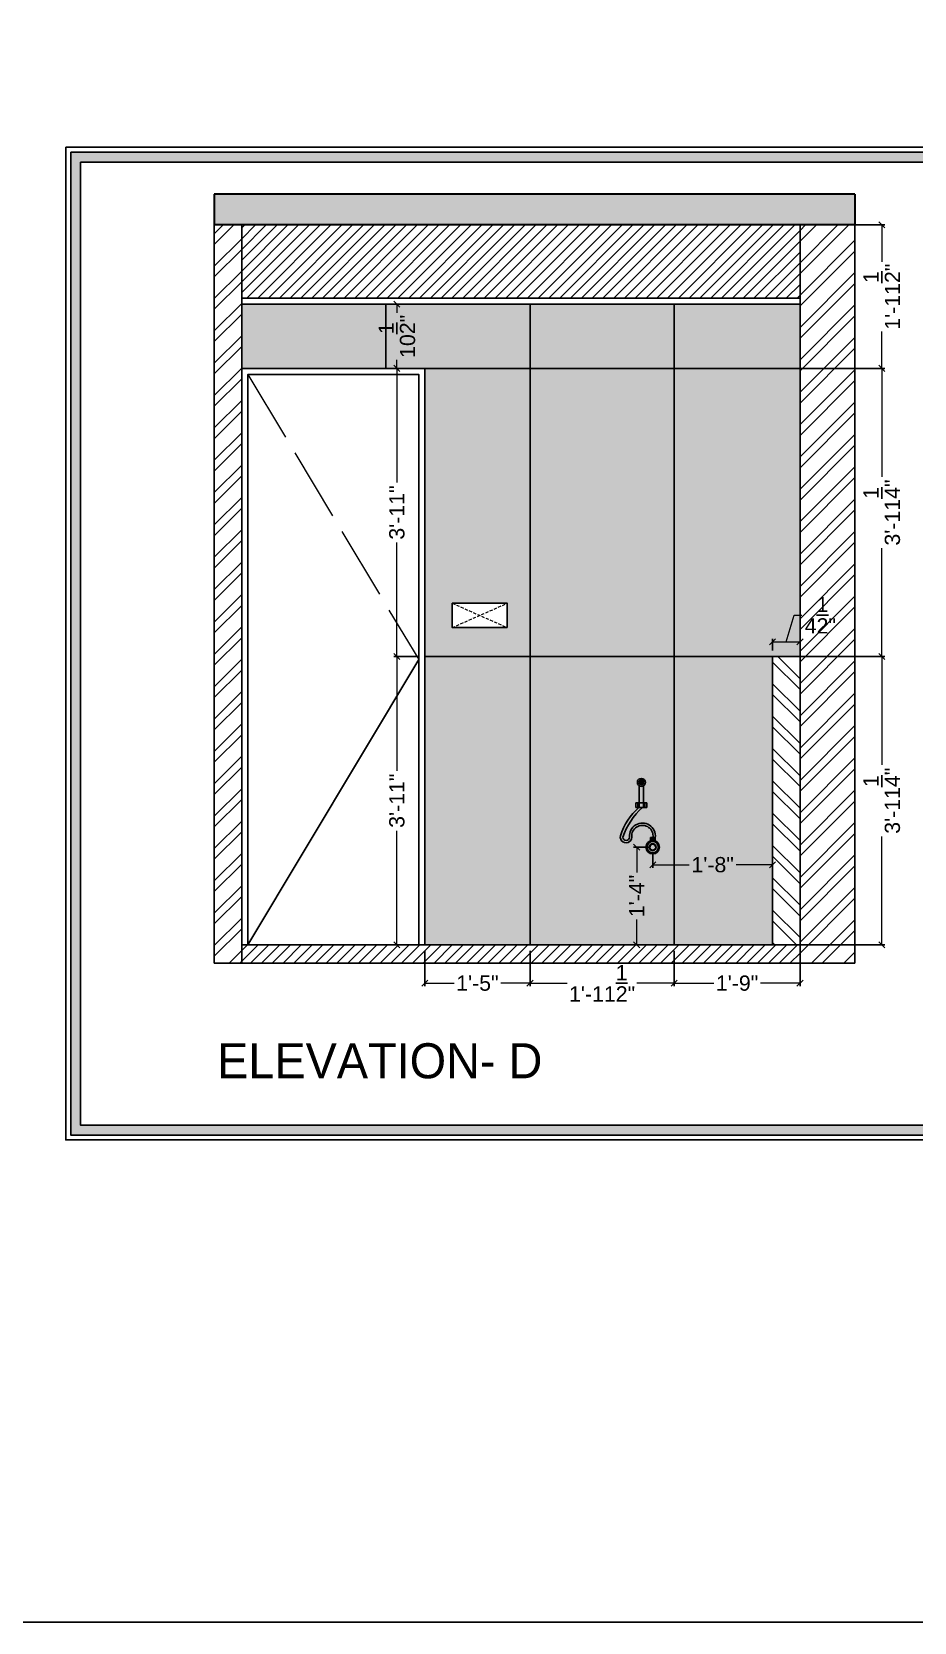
# Model space of a CAD drawing. Header units: millimetres. Extents: x 56222 to 3066687, y -650199 to -121287.
# Drawn here: x 149698.2 to 149842.8, y -183638 to -183377.3 of the extents above; entities that cross this region are included whole.
import ezdxf

# ---------------------------------------------------------------- set-up
doc = ezdxf.new("R2010")
doc.units = ezdxf.units.MM
doc.header["$MEASUREMENT"] = 0
doc.header["$PDMODE"] = 35
for name, pattern in [('ACAD_ISO02W100', [15, 12, -3]), ('DASHED', [0.75, 0.5, -0.25]), ('DASHED2', [0.375, 0.25, -0.125])]:
    doc.linetypes.add(name, pattern=pattern)
doc.layers.get('Defpoints').update_dxf_attribs({"color": 220})
doc.layers.add('AR HATCH-7', color=7, linetype='Continuous')
doc.layers.add('SANIT', color=232, linetype='Continuous')
for name, color, linetype, lineweight in [('dim05', 1, 'Continuous', 13), ('el', 7, 'Continuous', 20), ('ELEC-wires', 1, 'DASHED2', 13), ('Flooring', 253, 'Continuous', 30), ('FURNITURE', 32, 'Continuous', 9), ('NAME PLATE', 7, 'Continuous', 25), ('sec. mark', 5, 'Continuous', 25), ('wall', 7, 'Continuous', 30), ('XX~SLAB ( BEAM )~ ( DIM )', 7, 'Continuous', 9)]:
    doc.layers.add(name, color=color, linetype=linetype, lineweight=lineweight)
doc.layers.add('hatch', color=253, linetype='Continuous', lineweight=0, transparency=0.4)
doc.styles.add('Arial', font='arial.ttf')
doc.styles.add('DATE', font='swissc.ttf', dxfattribs={"height": 6.75})
doc.styles.get("Standard").update_dxf_attribs({"font": 'arial.ttf', "height": 6})
doc.dimstyles.new('ISO-25', dxfattribs={"dimtxt": 2.5, "dimasz": 1, "dimexe": 0.5, "dimexo": 1, "dimtad": 0, "dimdec": 1, "dimlunit": 4, "dimtxsty": 'Standard', "dimblk": 'OBLIQUE', "dimcen": 2.5, "dimclrd": 1, "dimclre": 1, "dimclrt": 5, "dimadec": 0, "dimazin": 0, "dimtfac": 1, "dimtdec": 1, "dimtmove": 0, "dimatfit": 3, "dimfxl": 1, "dimlwd": -1, "dimarcsym": 0})
pattern_1 = [(45, (4196.2124, -5340.1823), (-0.8838834765, 0.8838834765), [])]

# ---------------------------------------------------------------- blocks, each defined once
blk = doc.blocks.new('6616')
at = {"color": 242, "linetype": 'DASHED', "true_color": 0xcd2027}
for p, q in [((386784.79, -36915.77), (386775.78, -36911.78)), ((386784.79, -36911.78), (386775.78, -36915.77))]:
    blk.add_line(p, q, dxfattribs=at)
at = {"layer": 'ELEC-wires', "color": 5, "linetype": 'ByBlock', "lineweight": 30, "ltscale": 4}
blk.add_lwpolyline([(386775.78, -36911.78), (386784.79, -36911.78), (386784.79, -36915.77), (386775.78, -36915.77)], close=True, dxfattribs=at)
blk = doc.blocks.new('HANDSPRAY')
at = {"layer": 'SANIT'}
h = blk.add_hatch(dxfattribs=at)
h.set_pattern_fill('DOTS', color=256, scale=100, angle=270, style=0)
h.set_pattern_definition([(90, (24140.49514, 35168.0262), (0.2395833333, 0.1197916667), [0, -0.2395833333])])
h.paths.add_polyline_path([(20863.85, 3019.23, -1), (20863.05, 3019.23, -1)])
for p, q in [((20863.11, 3015.12), (20863.11, 3018.66)), ((20863.79, 3015.12), (20863.79, 3018.66)), ((20862.56, 3015.89), (20862.86, 3015.89)), ((20862.56, 3015.89), (20862.56, 3015.12)), ((20862.56, 3015.12), (20864.33, 3015.12)), ((20862.86, 3015.89), (20862.86, 3015.12)), ((20864.04, 3015.89), (20864.33, 3015.89)), ((20864.04, 3015.89), (20864.04, 3015.12)), ((20864.33, 3015.89), (20864.33, 3015.12)), ((20864.94, 3010.18), (20865.73, 3010.18)), ((20864.94, 3009.63), (20864.94, 3010.18)), ((20865.05, 3010.18), (20865.05, 3009.68)), ((20865.17, 3009.53), (20865.17, 3009.52)), ((20865.21, 3010.18), (20865.21, 3009.71)), ((20865.47, 3010.18), (20865.47, 3009.7)), ((20865.5, 3009.53), (20865.5, 3009.51)), ((20865.63, 3010.18), (20865.63, 3009.66)), ((20865.73, 3009.63), (20865.73, 3010.18))]:
    blk.add_line(p, q, dxfattribs=at)
blk.add_lwpolyline([(20862.86, 3015.89), (20864.33, 3015.89)], dxfattribs=at)
for centre, radius in [((20863.45, 3019.23), 0.663), ((20863.45, 3019.23), 0.398), ((20865.31, 3008.61), 1.11), ((20865.31, 3008.61), 0.929), ((20865.31, 3008.61), 0.575), ((20865.31, 3008.61), 0.486)]:
    blk.add_circle(centre, radius, dxfattribs=at)
for centre, radius, start, end in [((20869.69, 3007.47), 10.13, 130.9639, 162.7048), ((20871.18, 3006.67), 11.34, 131.8666, 161.6382), ((20863.62, 3010.44), 2.12, 353.1553, 184.7321), ((20863.62, 3010.44), 1.75, 353.1553, 176.3727), ((20860.95, 3010.28), 0.955, 168.0925, 16.222), ((20860.96, 3010.27), 0.543, 182.6562, 359.3006)]:
    blk.add_arc(centre, radius, start, end, dxfattribs=at)
blk = doc.blocks.new('_Oblique')
at = {"layer": 'wall', "color": 0, "lineweight": -2}
blk.add_line((-0.5, -0.5), (0.5, 0.5), dxfattribs=at)
blk = doc.blocks.new('*D946')
at = {"layer": 'Defpoints', "color": 0, "lineweight": 25, "transparency": 16777216}
for p in [(149799.98, -183510.94), (149819.62, -183510.94), (149799.98, -183513.82)]:
    blk.add_point(p, dxfattribs=at)
at = {"layer": 'dim05', "color": 1, "linetype": 'Continuous', "lineweight": -2, "transparency": 16777216}
for p, q in [((149799.98, -183511.94), (149799.98, -183514.32)), ((149819.62, -183511.94), (149819.62, -183514.32))]:
    blk.add_line(p, q, dxfattribs=at)
at = {"layer": 'dim05', "color": 1, "linetype": 'Continuous', "transparency": 16777216}
for p, q in [((149799.98, -183513.82), (149805.97, -183513.82)), ((149819.62, -183513.82), (149813.63, -183513.82))]:
    blk.add_line(p, q, dxfattribs=at)
at = {"layer": 'dim05', "color": 1, "transparency": 16777216, "rotation": 180}
blk.add_blockref('_Oblique', (149799.98, -183513.82), dxfattribs=at)
at = {"layer": 'dim05', "color": 1, "transparency": 16777216}
blk.add_blockref('_Oblique', (149819.62, -183513.82), dxfattribs=at)
at = {"layer": 'dim05', "color": 5, "lineweight": 25, "transparency": 16777216, "insert": (149809.8, -183513.82), "char_height": 2.5, "attachment_point": 5, "style": 'Arial'}
blk.add_mtext('1\'-8"', dxfattribs=at)
blk = doc.blocks.new('*D947')
at = {"layer": 'Defpoints', "color": 0, "lineweight": 25, "transparency": 16777216}
for p in [(149800.48, -183510.94), (149797.35, -183526.94), (149799.99, -183526.94)]:
    blk.add_point(p, dxfattribs=at)
at = {"layer": 'dim05', "color": 1, "linetype": 'Continuous', "lineweight": -2, "transparency": 16777216}
for p, q in [((149799.48, -183510.94), (149796.85, -183510.94)), ((149798.99, -183526.94), (149796.85, -183526.94))]:
    blk.add_line(p, q, dxfattribs=at)
at = {"layer": 'dim05', "color": 1, "linetype": 'Continuous', "transparency": 16777216}
for p, q in [((149797.35, -183510.94), (149797.35, -183515.11)), ((149797.35, -183526.94), (149797.35, -183522.77))]:
    blk.add_line(p, q, dxfattribs=at)
at = {"layer": 'dim05', "color": 1, "transparency": 16777216}
for p, rotation in [((149797.35, -183510.94), 90), ((149797.35, -183526.94), 270)]:
    blk.add_blockref('_Oblique', p, dxfattribs=dict(at, rotation=rotation))
at = {"layer": 'dim05', "color": 5, "lineweight": 25, "transparency": 16777216, "insert": (149797.35, -183518.94), "char_height": 2.5, "attachment_point": 5, "rotation": 90, "style": 'Arial'}
blk.add_mtext('1\'-4"', dxfattribs=at)
blk = doc.blocks.new('*D948')
at = {"layer": 'Defpoints', "color": 0, "lineweight": 25, "transparency": 16777216}
for p in [(149779.87, -183526.94), (149803.49, -183526.94), (149803.49, -183533.24)]:
    blk.add_point(p, dxfattribs=at)
at = {"layer": 'dim05', "color": 1, "linetype": 'Continuous', "lineweight": -2, "transparency": 16777216}
for p, q in [((149779.87, -183527.94), (149779.87, -183533.74)), ((149803.49, -183527.94), (149803.49, -183533.74))]:
    blk.add_line(p, q, dxfattribs=at)
at = {"layer": 'dim05', "color": 1, "linetype": 'Continuous', "transparency": 16777216}
for p, q in [((149779.87, -183533.24), (149785.96, -183533.24)), ((149803.49, -183533.24), (149797.39, -183533.24))]:
    blk.add_line(p, q, dxfattribs=at)
at = {"layer": 'dim05', "color": 1, "transparency": 16777216, "rotation": 180}
blk.add_blockref('_Oblique', (149779.87, -183533.24), dxfattribs=at)
at = {"layer": 'dim05', "color": 1, "transparency": 16777216}
blk.add_blockref('_Oblique', (149803.49, -183533.24), dxfattribs=at)
at = {"layer": 'dim05', "color": 5, "lineweight": 25, "transparency": 16777216, "insert": (149791.68, -183533.24), "char_height": 2.5, "attachment_point": 5, "style": 'Arial'}
blk.add_mtext('1\'-11{\\H1x;\\S1/2;}"', dxfattribs=at)
blk = doc.blocks.new('*D949')
at = {"layer": 'Defpoints', "color": 0, "lineweight": 25, "transparency": 16777216}
for p in [(149803.49, -183526.94), (149824.12, -183526.94), (149824.12, -183533.24)]:
    blk.add_point(p, dxfattribs=at)
at = {"layer": 'dim05', "color": 1, "linetype": 'Continuous', "lineweight": -2, "transparency": 16777216}
for p, q in [((149803.49, -183527.94), (149803.49, -183533.74)), ((149824.12, -183527.94), (149824.12, -183533.74))]:
    blk.add_line(p, q, dxfattribs=at)
at = {"layer": 'dim05', "color": 1, "linetype": 'Continuous', "transparency": 16777216}
for p, q in [((149803.49, -183533.24), (149809.97, -183533.24)), ((149824.12, -183533.24), (149817.64, -183533.24))]:
    blk.add_line(p, q, dxfattribs=at)
at = {"layer": 'dim05', "color": 1, "transparency": 16777216, "rotation": 180}
blk.add_blockref('_Oblique', (149803.49, -183533.24), dxfattribs=at)
at = {"layer": 'dim05', "color": 1, "transparency": 16777216}
blk.add_blockref('_Oblique', (149824.12, -183533.24), dxfattribs=at)
at = {"layer": 'dim05', "color": 5, "lineweight": 25, "transparency": 16777216, "insert": (149813.8, -183533.24), "char_height": 2.5, "attachment_point": 5, "style": 'Arial'}
blk.add_mtext('1\'-9"', dxfattribs=at)
blk = doc.blocks.new('*D950')
at = {"layer": 'Defpoints', "color": 0, "lineweight": 25, "transparency": 16777216}
for p in [(149762.62, -183526.94), (149779.87, -183526.94), (149762.62, -183533.24)]:
    blk.add_point(p, dxfattribs=at)
at = {"layer": 'dim05', "color": 1, "linetype": 'Continuous', "lineweight": -2, "transparency": 16777216}
for p, q in [((149762.62, -183527.94), (149762.62, -183533.74)), ((149779.87, -183527.94), (149779.87, -183533.74))]:
    blk.add_line(p, q, dxfattribs=at)
at = {"layer": 'dim05', "color": 1, "linetype": 'Continuous', "transparency": 16777216}
for p, q in [((149762.62, -183533.24), (149767.41, -183533.24)), ((149779.87, -183533.24), (149775.07, -183533.24))]:
    blk.add_line(p, q, dxfattribs=at)
at = {"layer": 'dim05', "color": 1, "transparency": 16777216, "rotation": 180}
blk.add_blockref('_Oblique', (149762.62, -183533.24), dxfattribs=at)
at = {"layer": 'dim05', "color": 1, "transparency": 16777216}
blk.add_blockref('_Oblique', (149779.87, -183533.24), dxfattribs=at)
at = {"layer": 'dim05', "color": 5, "lineweight": 25, "transparency": 16777216, "insert": (149771.24, -183533.24), "char_height": 2.5, "attachment_point": 5, "style": 'Arial'}
blk.add_mtext('1\'-5"', dxfattribs=at)
blk = doc.blocks.new('*D951')
at = {"layer": 'Defpoints', "color": 0, "lineweight": 25, "transparency": 16777216}
for p in [(149819.62, -183479.7), (149837.52, -183479.7), (149819.62, -183526.94)]:
    blk.add_point(p, dxfattribs=at)
at = {"layer": 'dim05', "color": 1, "linetype": 'Continuous', "lineweight": -2, "transparency": 16777216}
for p, q in [((149820.62, -183479.7), (149838.02, -183479.7)), ((149820.62, -183526.94), (149838.02, -183526.94))]:
    blk.add_line(p, q, dxfattribs=at)
at = {"layer": 'dim05', "color": 1, "linetype": 'Continuous', "transparency": 16777216}
for p, q in [((149837.52, -183479.7), (149837.52, -183497.45)), ((149837.52, -183526.94), (149837.52, -183509.19))]:
    blk.add_line(p, q, dxfattribs=at)
at = {"layer": 'dim05', "color": 1, "transparency": 16777216}
for p, rotation in [((149837.52, -183479.7), 90), ((149837.52, -183526.94), 270)]:
    blk.add_blockref('_Oblique', p, dxfattribs=dict(at, rotation=rotation))
at = {"layer": 'dim05', "color": 5, "lineweight": 25, "transparency": 16777216, "insert": (149837.52, -183503.32), "char_height": 2.5, "attachment_point": 5, "rotation": 90, "style": 'Arial'}
blk.add_mtext('3\'-11{\\H1x;\\S1/4;}"', dxfattribs=at)
blk = doc.blocks.new('*D952')
at = {"layer": 'Defpoints', "color": 0, "lineweight": 25, "transparency": 16777216}
for p in [(149819.62, -183432.45), (149837.52, -183432.45), (149819.62, -183479.7)]:
    blk.add_point(p, dxfattribs=at)
at = {"layer": 'dim05', "color": 1, "linetype": 'Continuous', "lineweight": -2, "transparency": 16777216}
for p, q in [((149820.62, -183432.45), (149838.02, -183432.45)), ((149820.62, -183479.7), (149838.02, -183479.7))]:
    blk.add_line(p, q, dxfattribs=at)
at = {"layer": 'dim05', "color": 1, "linetype": 'Continuous', "transparency": 16777216}
for p, q in [((149837.52, -183432.45), (149837.52, -183450.21)), ((149837.52, -183479.7), (149837.52, -183461.94))]:
    blk.add_line(p, q, dxfattribs=at)
at = {"layer": 'dim05', "color": 1, "transparency": 16777216}
for p, rotation in [((149837.52, -183432.45), 90), ((149837.52, -183479.7), 270)]:
    blk.add_blockref('_Oblique', p, dxfattribs=dict(at, rotation=rotation))
at = {"layer": 'dim05', "color": 5, "lineweight": 25, "transparency": 16777216, "insert": (149837.52, -183456.08), "char_height": 2.5, "attachment_point": 5, "rotation": 90, "style": 'Arial'}
blk.add_mtext('3\'-11{\\H1x;\\S1/4;}"', dxfattribs=at)
blk = doc.blocks.new('*D953')
at = {"layer": 'Defpoints', "color": 0, "lineweight": 25, "transparency": 16777216}
for p in [(149824.12, -183408.94), (149837.52, -183408.94), (149824.12, -183432.45)]:
    blk.add_point(p, dxfattribs=at)
at = {"layer": 'dim05', "color": 1, "linetype": 'Continuous', "lineweight": -2, "transparency": 16777216}
for p, q in [((149825.12, -183408.94), (149838.02, -183408.94)), ((149825.12, -183432.45), (149838.02, -183432.45))]:
    blk.add_line(p, q, dxfattribs=at)
at = {"layer": 'dim05', "color": 1, "linetype": 'Continuous', "transparency": 16777216}
for p, q in [((149837.52, -183408.94), (149837.52, -183414.99)), ((149837.52, -183432.45), (149837.52, -183426.41))]:
    blk.add_line(p, q, dxfattribs=at)
at = {"layer": 'dim05', "color": 1, "transparency": 16777216}
for p, rotation in [((149837.52, -183408.94), 90), ((149837.52, -183432.45), 270)]:
    blk.add_blockref('_Oblique', p, dxfattribs=dict(at, rotation=rotation))
at = {"layer": 'dim05', "color": 5, "lineweight": 25, "transparency": 16777216, "insert": (149837.52, -183420.7), "char_height": 2.5, "attachment_point": 5, "rotation": 90, "style": 'Arial'}
blk.add_mtext('1\'-11{\\H1x;\\S1/2;}"', dxfattribs=at)
blk = doc.blocks.new('*D962')
at = {"layer": 'Defpoints', "color": 0, "lineweight": 25, "transparency": 16777216}
for p in [(149824.12, -183477.28), (149819.62, -183479.7), (149824.12, -183479.7)]:
    blk.add_point(p, dxfattribs=at)
at = {"layer": 'dim05', "color": 1, "linetype": 'Continuous', "transparency": 16777216}
for p, q in [((149821.87, -183477.28), (149823.18, -183472.91)), ((149823.18, -183472.91), (149824.43, -183472.91)), ((149819.62, -183477.28), (149824.12, -183477.28))]:
    blk.add_line(p, q, dxfattribs=at)
at = {"layer": 'dim05', "color": 1, "linetype": 'Continuous', "lineweight": -2, "transparency": 16777216}
for p, q in [((149819.62, -183478.7), (149819.62, -183476.78)), ((149824.12, -183478.7), (149824.12, -183476.78))]:
    blk.add_line(p, q, dxfattribs=at)
at = {"layer": 'dim05', "color": 1, "transparency": 16777216, "rotation": 180}
blk.add_blockref('_Oblique', (149819.62, -183477.28), dxfattribs=at)
at = {"layer": 'dim05', "color": 1, "transparency": 16777216}
blk.add_blockref('_Oblique', (149824.12, -183477.28), dxfattribs=at)
at = {"layer": 'dim05', "color": 5, "lineweight": 25, "transparency": 16777216, "insert": (149827.45, -183472.91), "char_height": 2.5, "attachment_point": 5, "style": 'Arial'}
blk.add_mtext('4{\\H1x;\\S1/2;}"', dxfattribs=at)
blk = doc.blocks.new('*D974')
at = {"layer": 'Defpoints', "color": 0, "lineweight": 25, "transparency": 16777216}
for p in [(149758.05, -183479.7), (149762.62, -183479.7), (149762.62, -183526.94)]:
    blk.add_point(p, dxfattribs=at)
at = {"layer": 'dim05', "color": 1, "linetype": 'Continuous', "lineweight": -2, "transparency": 16777216}
for p, q in [((149761.62, -183479.7), (149757.55, -183479.7)), ((149761.62, -183526.94), (149757.55, -183526.94))]:
    blk.add_line(p, q, dxfattribs=at)
at = {"layer": 'dim05', "color": 1, "linetype": 'Continuous', "transparency": 16777216}
for p, q in [((149758.05, -183479.7), (149758.05, -183498.4)), ((149758.05, -183526.94), (149758.05, -183508.24))]:
    blk.add_line(p, q, dxfattribs=at)
at = {"layer": 'dim05', "color": 1, "transparency": 16777216}
for p, rotation in [((149758.05, -183479.7), 90), ((149758.05, -183526.94), 270)]:
    blk.add_blockref('_Oblique', p, dxfattribs=dict(at, rotation=rotation))
at = {"layer": 'dim05', "color": 5, "lineweight": 25, "transparency": 16777216, "insert": (149758.05, -183503.32), "char_height": 2.5, "attachment_point": 5, "rotation": 90, "style": 'Arial'}
blk.add_mtext('3\'-11"', dxfattribs=at)
blk = doc.blocks.new('*D975')
at = {"layer": 'Defpoints', "color": 0, "lineweight": 25, "transparency": 16777216}
for p in [(149758.05, -183432.45), (149762.62, -183432.45), (149762.62, -183479.7)]:
    blk.add_point(p, dxfattribs=at)
at = {"layer": 'dim05', "color": 1, "linetype": 'Continuous', "lineweight": -2, "transparency": 16777216}
for p, q in [((149761.62, -183432.45), (149757.55, -183432.45)), ((149761.62, -183479.7), (149757.55, -183479.7))]:
    blk.add_line(p, q, dxfattribs=at)
at = {"layer": 'dim05', "color": 1, "linetype": 'Continuous', "transparency": 16777216}
for p, q in [((149758.05, -183432.45), (149758.05, -183451.16)), ((149758.05, -183479.7), (149758.05, -183460.99))]:
    blk.add_line(p, q, dxfattribs=at)
at = {"layer": 'dim05', "color": 1, "transparency": 16777216}
for p, rotation in [((149758.05, -183432.45), 90), ((149758.05, -183479.7), 270)]:
    blk.add_blockref('_Oblique', p, dxfattribs=dict(at, rotation=rotation))
at = {"layer": 'dim05', "color": 5, "lineweight": 25, "transparency": 16777216, "insert": (149758.05, -183456.08), "char_height": 2.5, "attachment_point": 5, "rotation": 90, "style": 'Arial'}
blk.add_mtext('3\'-11"', dxfattribs=at)
blk = doc.blocks.new('*D976')
at = {"layer": 'Defpoints', "color": 0, "lineweight": 25, "transparency": 16777216}
for p in [(149758.05, -183421.94), (149758.05, -183421.94), (149758.05, -183432.45)]:
    blk.add_point(p, dxfattribs=at)
at = {"layer": 'dim05', "color": 1, "linetype": 'Continuous', "transparency": 16777216}
for p, q in [((149758.05, -183421.94), (149758.05, -183423.37)), ((149758.05, -183432.45), (149758.05, -183431.03))]:
    blk.add_line(p, q, dxfattribs=at)
at = {"layer": 'dim05', "color": 1, "linetype": 'Continuous', "lineweight": -2, "transparency": 16777216}
for p, q in [((149759.05, -183421.94), (149758.55, -183421.94)), ((149759.05, -183432.45), (149758.55, -183432.45))]:
    blk.add_line(p, q, dxfattribs=at)
at = {"layer": 'dim05', "color": 1, "transparency": 16777216}
for p, rotation in [((149758.05, -183421.94), 90), ((149758.05, -183432.45), 270)]:
    blk.add_blockref('_Oblique', p, dxfattribs=dict(at, rotation=rotation))
at = {"layer": 'dim05', "color": 5, "lineweight": 25, "transparency": 16777216, "insert": (149758.05, -183427.2), "char_height": 2.5, "attachment_point": 5, "rotation": 90, "style": 'Arial'}
blk.add_mtext('10{\\H1x;\\S1/2;}"', dxfattribs=at)

msp = doc.modelspace()

# ---------------------------------------------------------------- hatches: boundary and pattern name
at = {"layer": 'AR HATCH-7', "lineweight": 30, "transparency": 33554559}
h = msp.add_hatch(dxfattribs=at)
h.set_pattern_fill('ANSI31', color=9, scale=10)
h.set_pattern_definition(pattern_1)
h.paths.add_polyline_path([(149732.622, -183526.943), (149732.622, -183529.943), (149824.122, -183529.943), (149824.122, -183526.943)])
at = {"layer": 'hatch'}
h = msp.add_hatch(dxfattribs=at)
h.set_pattern_fill('AR-CONC', color=256, scale=0.5)
h.set_pattern_definition([(50, (4196.2124, -5346.1221), (3.586300913, -0.313760675), [0.375, -4.125]), (355, (4196.2124, -5346.122), (-0.69375667, 3.76096067), [0.3, -3.3]), (100.4514445, (4196.5113, -5346.1483), (2.892544234, 3.447199955), [0.31870096, -3.50571056]), (46.1842, (4196.2124, -5345.122), (5.33620665, -0.8275964), [0.5625, -6.1875]), (96.6356355, (4196.657, -5345.191), (4.67330973, 4.870593), [0.47805171, -5.2585688]), (351.184164, (4196.2124, -5345.122), (4.67330973, 4.870593), [0.45, -4.95]), (21, (4196.7124, -5345.3721), (2.98453526, -2.013094453), [0.375, -4.125]), (326, (4196.7124, -5345.372), (1.21657666, 3.625750225), [0.3, -3.3]), (71.4514447, (4196.961, -5345.54), (4.201111884, 1.612655764), [0.31870095, -3.50571056]), (37.5, (4196.2124, -5346.1221), (0.0607992766, 1.664469269), [0, -3.26, 0, -3.35, 0, -3.3125]), (7.5, (4196.2124, -5346.1221), (1.315347687, 1.97205856), [0, -1.91, 0, -3.185, 0, -1.2625]), (327.5, (4195.0974, -5346.1221), (2.669112181, -0.112774359), [0, -1.25, 0, -3.9, 0, -5.175]), (317.5, (4194.5974, -5346.1221), (2.915930847, 0.500524912), [0, -1.625, 0, -2.59, 0, -3.675])])
h.paths.add_polyline_path([(149833.122, -183408.943), (149833.122, -183403.882), (149728.122, -183403.882), (149728.122, -183408.943)])
at = {"layer": 'hatch', "ltscale": 10}
h = msp.add_hatch(dxfattribs=at)
h.set_pattern_fill('ANSI32', color=256, scale=10, style=0)
h.set_pattern_definition([(45, (4196.2124, -5340.1823), (-2.65165043, 2.65165043), []), (45, (4197.98, -5340.1823), (-2.65165043, 2.65165043), [])])
h.paths.add_polyline_path([(149732.622, -183408.943), (149728.122, -183408.943), (149728.122, -183529.943), (149732.622, -183529.943)])
h.paths.add_polyline_path([(149833.122, -183408.943), (149824.122, -183408.943), (149824.122, -183529.943), (149833.122, -183529.943)])
at = {"layer": 'hatch'}
h = msp.add_hatch(dxfattribs=at)
h.set_pattern_fill('ANSI31', color=6, scale=10)
h.set_pattern_definition(pattern_1)
h.paths.add_polyline_path([(149824.122, -183420.943), (149824.122, -183408.943), (149732.622, -183408.943), (149732.622, -183420.943)])
at = {"layer": 'hatch', "linetype": 'Continuous', "lineweight": 25}
h = msp.add_hatch(dxfattribs=at)
h.set_pattern_fill('ANSI32', color=256, scale=10, angle=90, style=0)
h.set_pattern_definition([(135, (-3926.394, -2608.2062), (-2.65165043, -2.65165043), []), (135, (-3926.394, -2606.4385), (-2.65165043, -2.65165043), [])])
h.paths.add_polyline_path([(149824.122, -183479.699), (149819.622, -183479.699), (149819.622, -183526.943), (149824.122, -183526.943)])
at = {"layer": 'NAME PLATE', "true_color": 0xd39e00}
h = msp.add_hatch(color=42, dxfattribs=at)
h.paths.add_polyline_path([(149704.584, -183558.118), (149933.459, -183558.118), (149933.459, -183397.019), (149704.584, -183397.019)])
h.paths.add_polyline_path([(149706.191, -183556.512), (149931.852, -183556.512), (149931.852, -183398.626), (149706.191, -183398.626)], flags=16)
at = {"layer": 'XX~SLAB ( BEAM )~ ( DIM )', "linetype": 'Continuous', "lineweight": 25, "true_color": 0xd0e9ce, "transparency": 33554559}
h = msp.add_hatch(dxfattribs=at)
h.set_pattern_fill('HOUND', color=254, angle=45)
h.set_pattern_definition([(45, (-4399.967, -2512.398196), (0.132582521472, 0.22097086912), [1, -0.5]), (135, (-4399.967, -2512.398196), (0.132582521472, -0.22097086912), [1, -0.5])])
h.paths.add_polyline_path([(149819.622, -183479.699), (149803.488, -183479.699), (149803.488, -183526.943), (149819.622, -183526.943)])
h.paths.add_polyline_path([(149803.488, -183479.699), (149779.866, -183479.699), (149779.866, -183526.943), (149803.488, -183526.943)])
h.paths.add_polyline_path([(149779.866, -183479.699), (149762.622, -183479.699), (149762.622, -183526.943), (149779.866, -183526.943)])
h.paths.add_polyline_path([(149779.866, -183432.455), (149762.622, -183432.455), (149762.622, -183479.699), (149779.866, -183479.699)])
h.paths.add_polyline_path([(149776.126, -183470.949), (149776.126, -183474.936), (149767.118, -183474.936), (149767.118, -183470.949)], flags=16)
h.paths.add_polyline_path([(149803.488, -183432.455), (149779.866, -183432.455), (149779.866, -183479.699), (149803.488, -183479.699)])
h.paths.add_polyline_path([(149824.122, -183432.455), (149803.488, -183432.455), (149803.488, -183479.699), (149819.622, -183479.699), (149824.122, -183479.699)])
h.paths.add_polyline_path([(149824.214, -183421.943), (149803.58, -183421.943), (149803.488, -183432.455), (149824.122, -183432.455)])
h.paths.add_polyline_path([(149803.488, -183421.943), (149779.866, -183421.943), (149779.866, -183432.455), (149803.488, -183432.455)])
h.paths.add_polyline_path([(149779.866, -183421.943), (149756.244, -183421.943), (149756.244, -183432.455), (149779.866, -183432.455)])
h.paths.add_polyline_path([(149756.244, -183421.943), (149732.622, -183421.943), (149732.622, -183432.455), (149756.244, -183432.455)])

# ---------------------------------------------------------------- linework, layer by layer
at = {"color": 6, "lineweight": 30}
for p, q in [((149824.122, -183420.943), (149732.622, -183420.943)), ((149824.122, -183421.943), (149732.622, -183421.943))]:
    msp.add_line(p, q, dxfattribs=at)
at = {"layer": 'dim05', "color": 1, "lineweight": 35}
for p, q in [((149833.122, -183403.882), (149728.122, -183403.882)), ((149728.122, -183403.882), (149728.122, -183408.943)), ((149833.122, -183403.882), (149833.122, -183408.943)), ((149833.122, -183408.943), (149728.122, -183408.943))]:
    msp.add_line(p, q, dxfattribs=at)
at = {"layer": 'dim05', "color": 27, "lineweight": 25, "true_color": 0x7d5120}
msp.add_line((149761.622, -183480.199), (149733.622, -183526.943), dxfattribs=at)
at = {"layer": 'Flooring', "ltscale": 4}
msp.add_line((149824.122, -183526.943), (149732.622, -183526.943), dxfattribs=at)
at = {"layer": 'FURNITURE', "color": 9, "linetype": 'ACAD_ISO02W100', "lineweight": 5, "true_color": 0xc7c8ca}
msp.add_line((149733.622, -183433.455), (149761.622, -183480.199), dxfattribs=at)
at = {"layer": 'NAME PLATE', "color": 42, "true_color": 0xd39e00}
for points in [[(149703.781, -183396.216), (149934.262, -183396.216), (149934.262, -183558.921), (149703.781, -183558.921)], [(149704.584, -183397.019), (149933.459, -183397.019), (149933.459, -183558.118), (149704.584, -183558.118)], [(149706.191, -183398.626), (149931.852, -183398.626), (149931.852, -183556.512), (149706.191, -183556.512)]]:
    msp.add_lwpolyline(points, close=True, dxfattribs=at)
at = {"layer": 'wall', "lineweight": 30}
for p, q in [((149728.122, -183529.943), (149728.122, -183408.943)), ((149732.622, -183529.943), (149732.622, -183408.943)), ((149824.122, -183529.943), (149824.122, -183408.943)), ((149833.122, -183529.943), (149833.122, -183408.943)), ((149833.122, -183529.943), (149728.122, -183529.943))]:
    msp.add_line(p, q, dxfattribs=at)
for points in [[(149762.622, -183526.943), (149762.622, -183432.455), (149732.622, -183432.455), (149732.622, -183526.943)], [(149761.622, -183526.943), (149761.622, -183433.455), (149733.622, -183433.455), (149733.622, -183526.943)]]:
    msp.add_lwpolyline(points, dxfattribs=at)
msp.add_lwpolyline([(149819.622, -183479.699), (149824.122, -183479.699), (149824.122, -183526.943), (149819.622, -183526.943)], close=True, dxfattribs=at)
at = {"layer": 'XX~SLAB ( BEAM )~ ( DIM )', "color": 85, "lineweight": 30, "true_color": 0x58ba48}
msp.add_lwpolyline([(148903.026, -183116.581), (149991.584, -183116.581), (149991.584, -183637.979), (148903.026, -183637.979)], close=True, dxfattribs=at)
at = {"layer": 'XX~SLAB ( BEAM )~ ( DIM )', "color": 85, "lineweight": 25, "true_color": 0x689457}
for points in [[(149732.622, -183432.455), (149756.244, -183432.455), (149756.244, -183421.943), (149732.622, -183421.943)], [(149779.866, -183432.455), (149756.244, -183432.455), (149756.244, -183421.943), (149779.866, -183421.943)], [(149762.622, -183479.699), (149779.866, -183479.699), (149779.866, -183432.455), (149762.622, -183432.455)], [(149803.488, -183479.699), (149779.866, -183479.699), (149779.866, -183432.455), (149803.488, -183432.455)], [(149762.622, -183479.699), (149779.866, -183479.699), (149779.866, -183526.943), (149762.622, -183526.943)], [(149803.488, -183479.699), (149779.866, -183479.699), (149779.866, -183526.943), (149803.488, -183526.943)], [(149803.488, -183479.699), (149819.622, -183479.699), (149819.622, -183526.943), (149803.488, -183526.943)]]:
    msp.add_lwpolyline(points, close=True, dxfattribs=at)
for points in [[(149779.866, -183421.943), (149779.866, -183432.455), (149803.488, -183432.455), (149803.488, -183421.943)], [(149824.122, -183421.943), (149824.122, -183432.455), (149803.488, -183432.455), (149803.488, -183421.943)], [(149824.122, -183479.699), (149824.122, -183479.699), (149824.122, -183432.455), (149803.488, -183432.455), (149803.488, -183479.699), (149819.622, -183479.699)]]:
    msp.add_lwpolyline(points, dxfattribs=at)
at = {"layer": 'XX~SLAB ( BEAM )~ ( DIM )', "color": 1, "lineweight": 25}
msp.add_lwpolyline([(149732.622, -183433.943), (149732.622, -183432.455), (149762.622, -183432.455), (149762.622, -183433.943)], dxfattribs=at)

# ---------------------------------------------------------------- block references
at = {"layer": 'el', "color": 1, "rotation": 180}
msp.add_blockref('6616', (536551.909, -220386.72), dxfattribs=at)
at = {"layer": 'FURNITURE'}
msp.add_blockref('HANDSPRAY', (128934.668, -186519.548), dxfattribs=at)

# ---------------------------------------------------------------- texts
at = {"layer": 'sec. mark', "lineweight": 20, "insert": (149725.125, -183543.08), "char_height": 5.74001, "attachment_point": 1, "style": 'DATE'}
msp.add_mtext_dynamic_manual_height_columns('\\pxqc;{\\fCentury Gothic|b0|i0|c0|p34;\\C5;ELEVATION- D}', width=60.21435, gutter_width=1, heights=[0], dxfattribs=at)

# ---------------------------------------------------------------- dimensions: what is measured, and where the dimension line sits
at = {"layer": 'dim05', "color": 27, "lineweight": 25, "true_color": 0x7d5120}
for base, p1, p2, override, picture, middle in [((149837.521, -183408.943), (149824.122, -183432.455), (149824.122, -183408.943), {"dimtxsty": 'Arial', "dimtmove": 1}, '*D953', (149837.521, -183420.699)), ((149758.054, -183421.943), (149758.054, -183432.455), (149758.054, -183421.943), {"dimtxsty": 'Arial', "dimtmove": 1}, '*D976', (149758.054, -183427.199)), ((149758.054, -183432.455), (149762.622, -183479.699), (149762.622, -183432.455), {"dimtxsty": 'Arial', "dimtmove": 1}, '*D975', (149758.054, -183456.077)), ((149837.521, -183432.455), (149819.622, -183479.699), (149819.622, -183432.455), {"dimdec": 2, "dimtxsty": 'Arial', "dimtmove": 1}, '*D952', (149837.521, -183456.077)), ((149758.054, -183479.699), (149762.622, -183526.943), (149762.622, -183479.699), {"dimtxsty": 'Arial', "dimtmove": 1}, '*D974', (149758.054, -183503.321)), ((149837.521, -183479.699), (149819.622, -183526.943), (149819.622, -183479.699), {"dimdec": 2, "dimtxsty": 'Arial', "dimtmove": 1}, '*D951', (149837.521, -183503.321)), ((149797.349, -183526.943), (149800.477, -183510.943), (149799.99, -183526.943), {"dimdec": 0, "dimtxsty": 'Arial', "dimtmove": 1}, '*D947', (149797.349, -183518.943))]:
    dim = msp.add_linear_dim(base=base, p1=p1, p2=p2, angle=90, dimstyle='ISO-25', override=override, dxfattribs=at)
    dim.commit()
    dim.dimension.update_dxf_attribs({"geometry": picture, "text_midpoint": middle})
for base, p1, p2, override, picture, middle in [((149824.122, -183477.277), (149819.622, -183479.699), (149824.122, -183479.699), {"dimdec": 2, "dimtxsty": 'Arial', "dimtmove": 1}, '*D962', (149825.056, -183472.913)), ((149799.977, -183513.816), (149819.622, -183510.943), (149799.977, -183510.943), {"dimdec": 0, "dimtxsty": 'Arial', "dimtmove": 1}, '*D946', (149809.799, -183513.816)), ((149762.622, -183533.244), (149779.866, -183526.943), (149762.622, -183526.943), {"dimtxsty": 'Arial', "dimtmove": 1}, '*D950', (149771.244, -183533.244)), ((149803.488, -183533.244), (149779.866, -183526.943), (149803.488, -183526.943), {"dimtxsty": 'Arial', "dimtmove": 1}, '*D948', (149791.677, -183533.244)), ((149824.122, -183533.244), (149803.488, -183526.943), (149824.122, -183526.943), {"dimdec": 0, "dimtxsty": 'Arial', "dimtmove": 1}, '*D949', (149813.805, -183533.244))]:
    dim = msp.add_linear_dim(base=base, p1=p1, p2=p2, dimstyle='ISO-25', override=override, dxfattribs=at)
    dim.commit()
    dim.dimension.update_dxf_attribs({"geometry": picture, "text_midpoint": middle})

doc.saveas('drawing.dxf')
